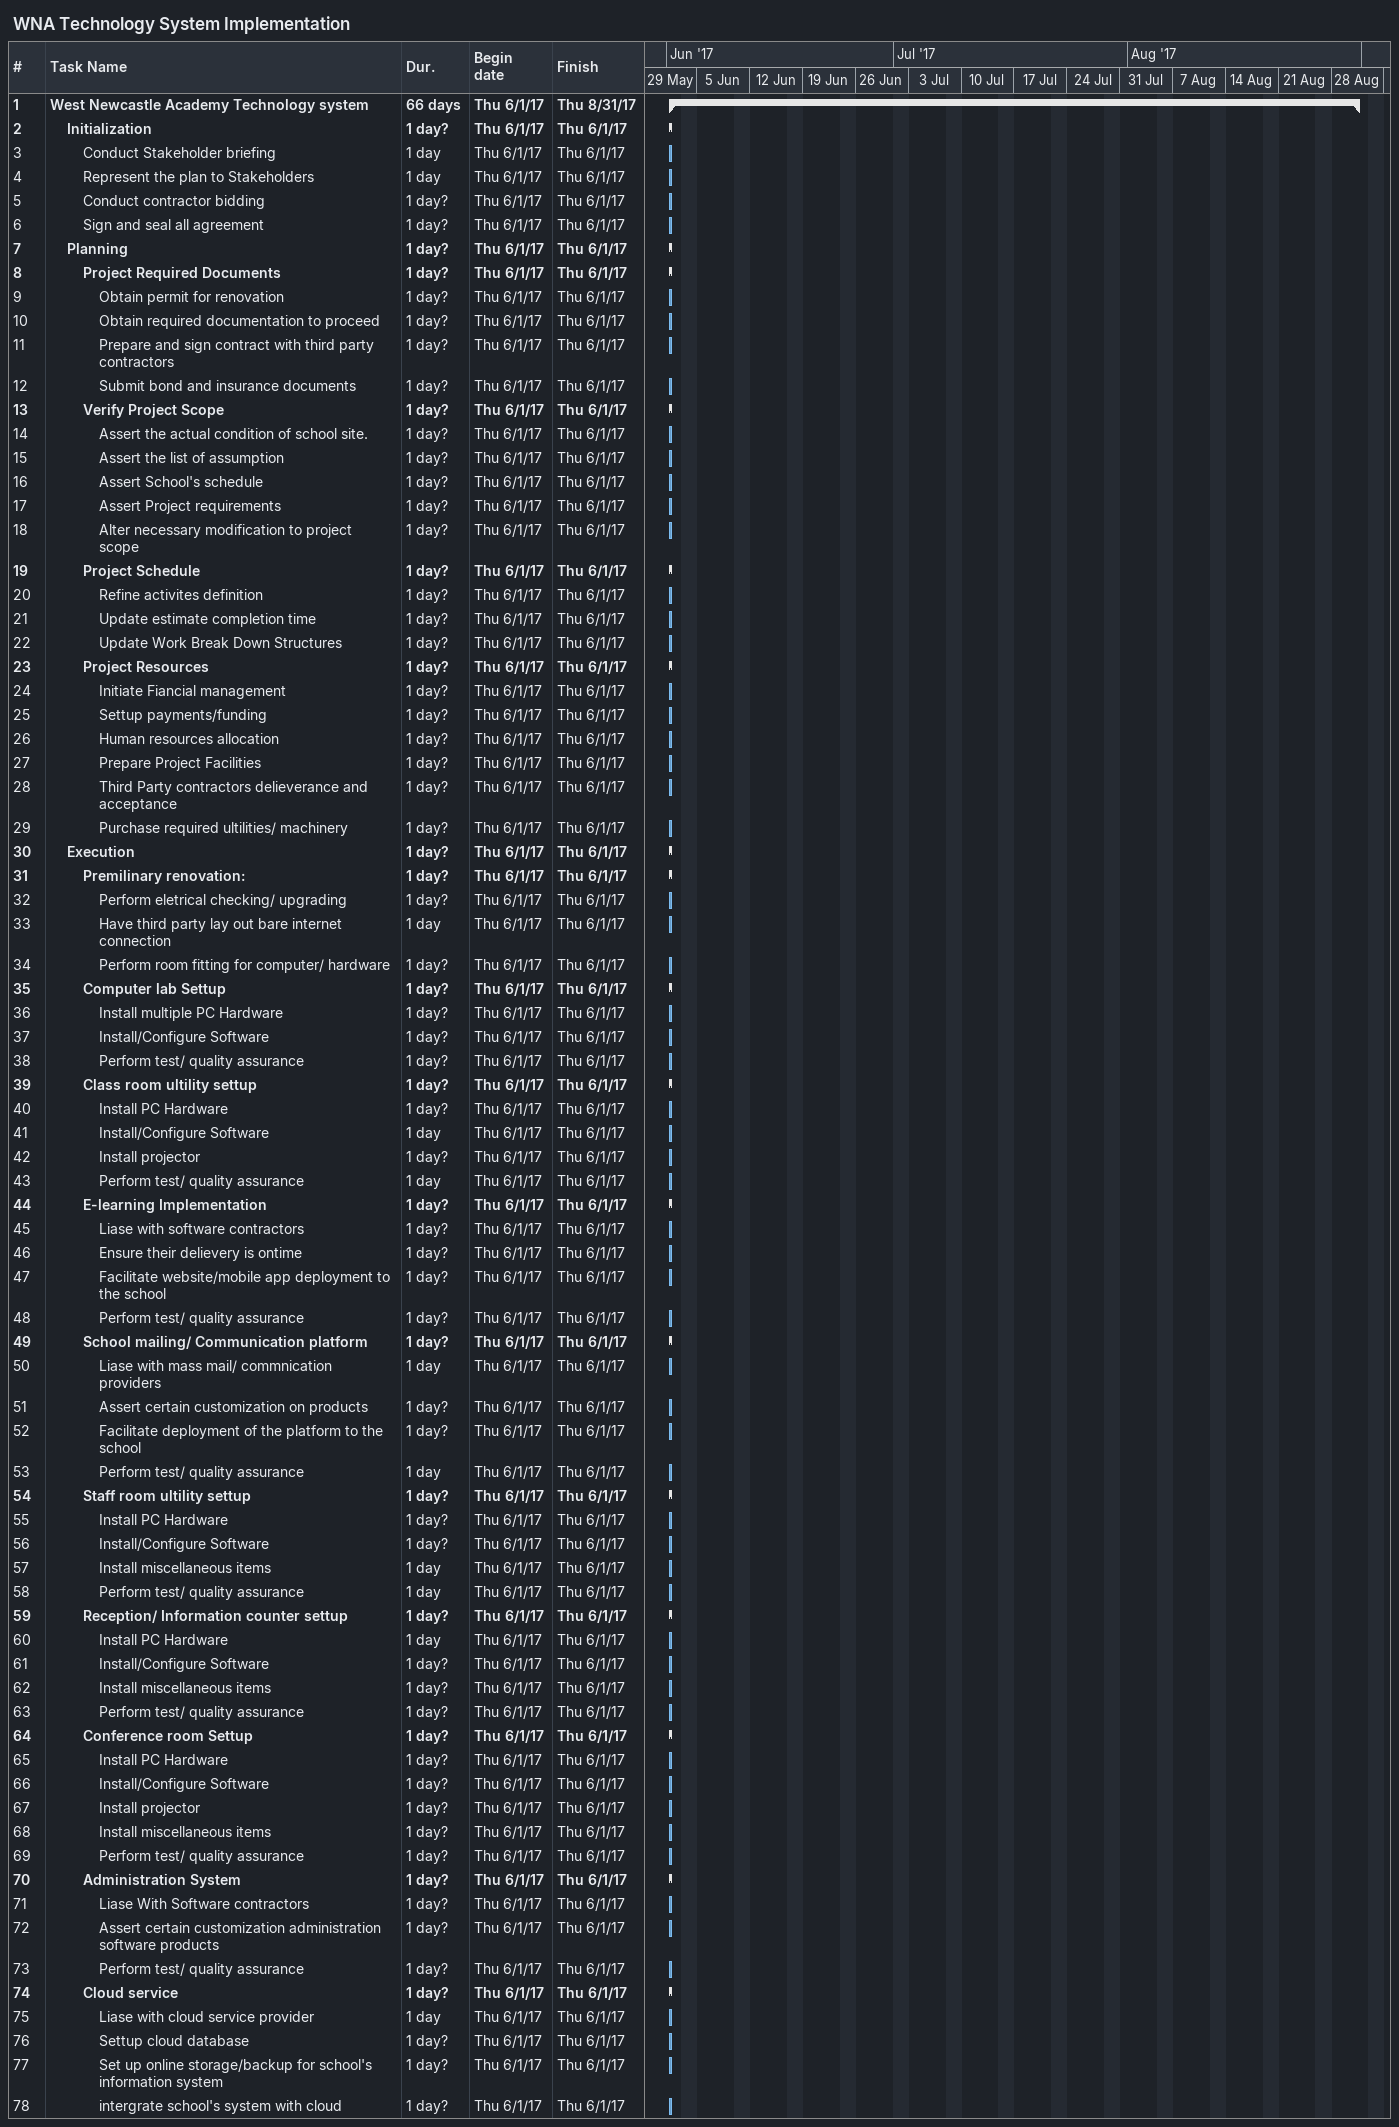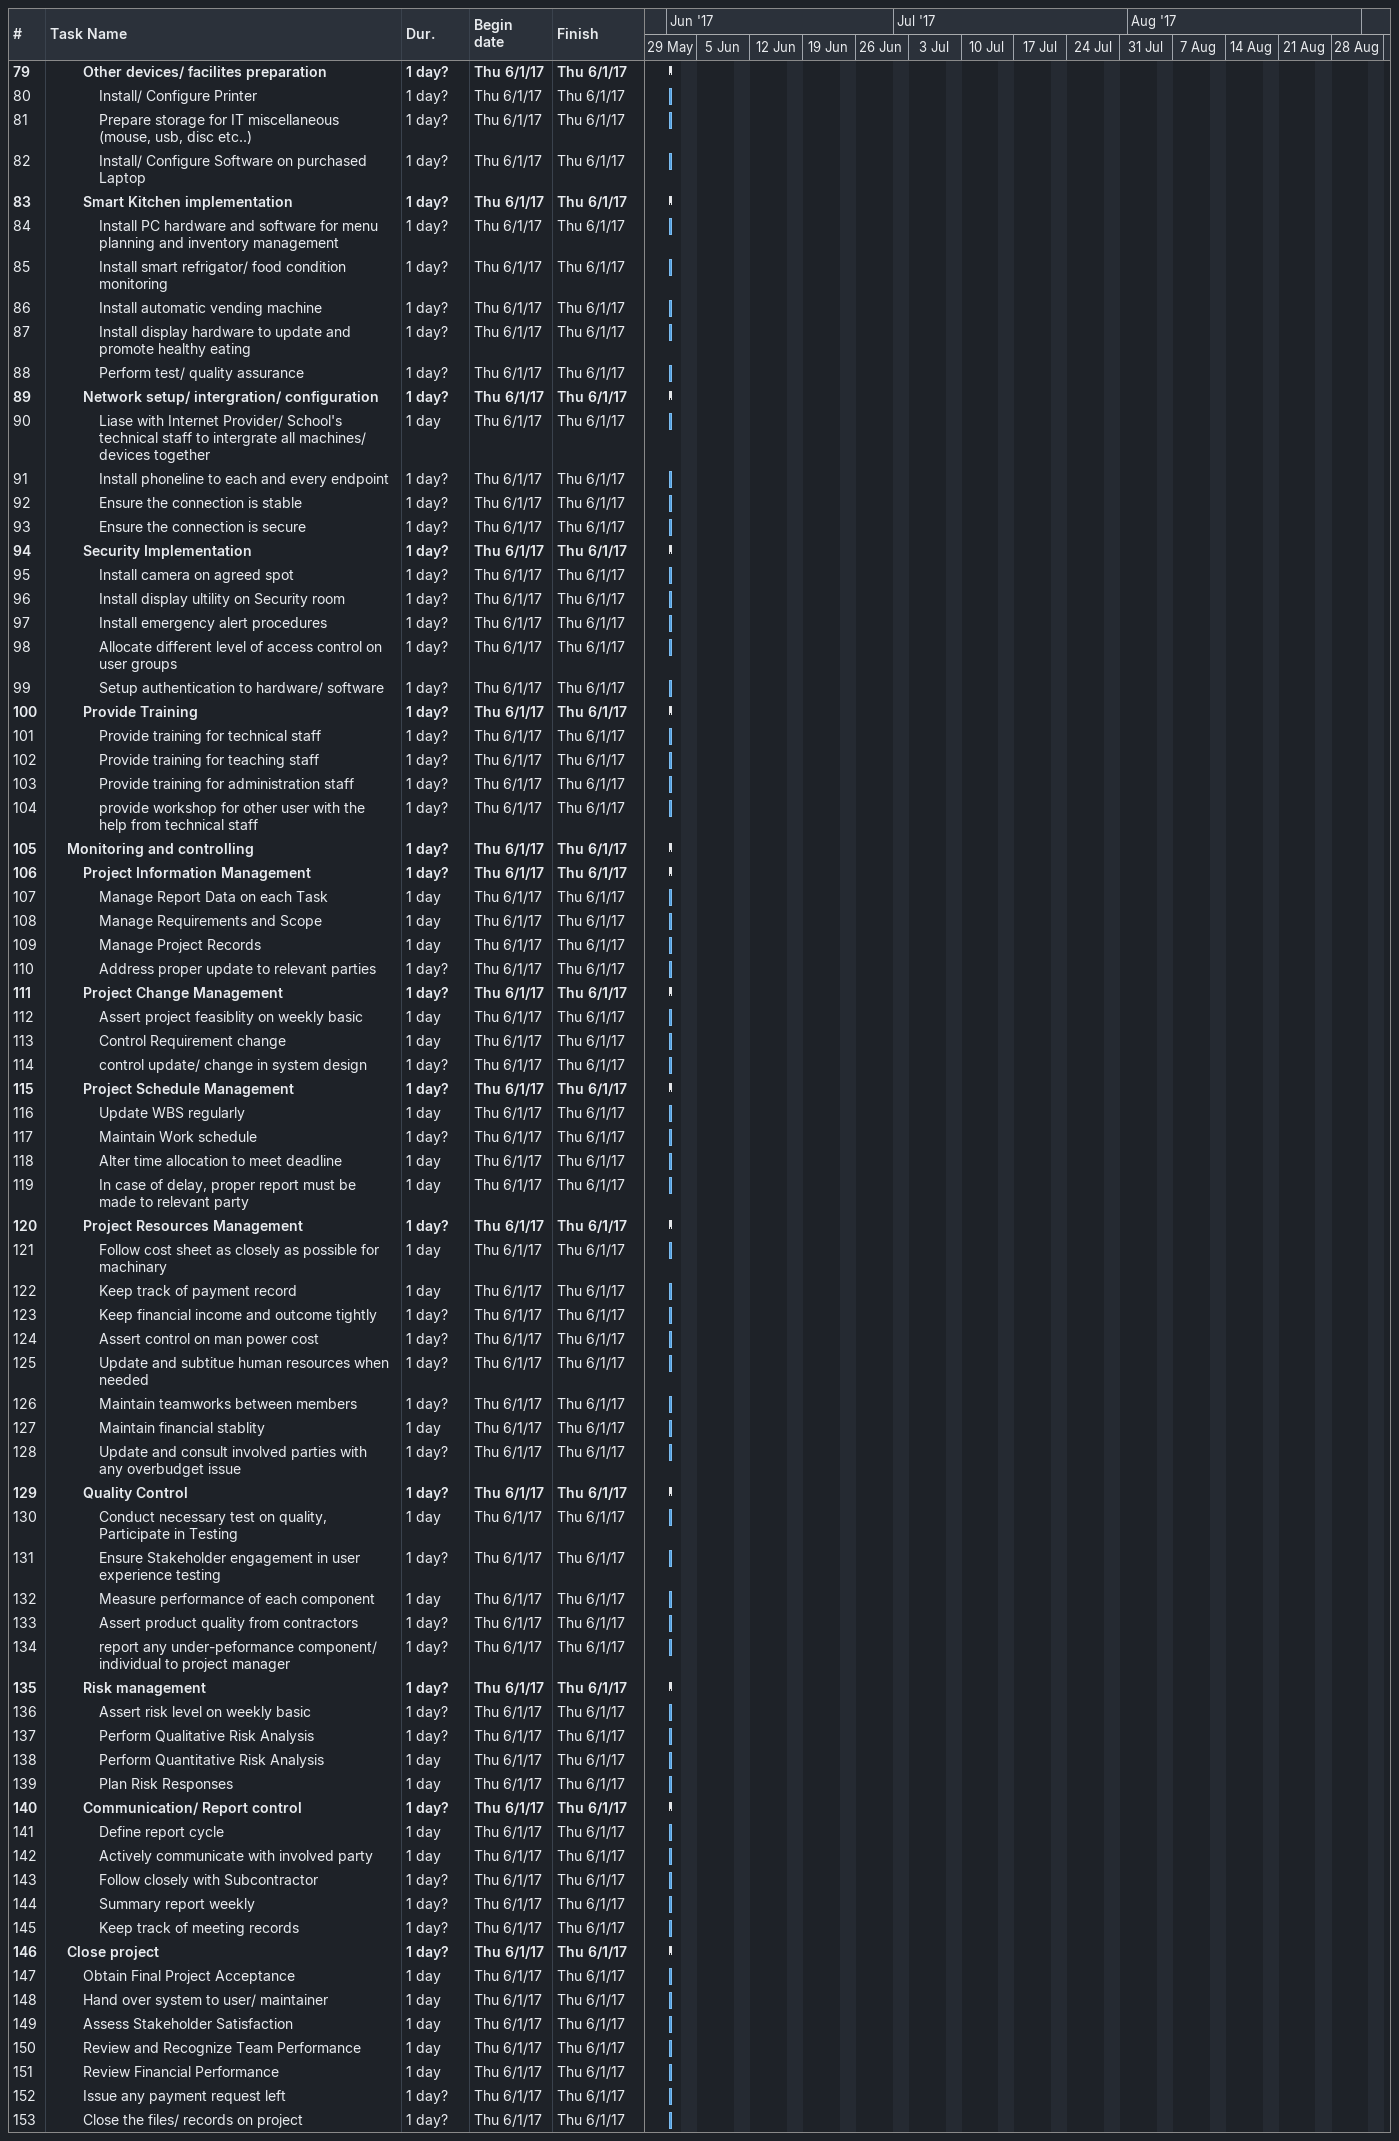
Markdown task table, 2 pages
WNA Technology System Implementation

| ID | Level | Task | Duration | Start | Finish |
|---|---|---|---|---|---|
| 1 | 1 | **West Newcastle Academy Technology system** | 66d | 2017-06-01 | 2017-08-31 |
| 2 | 2 | **Initialization** | 1d? | 2017-06-01 | 2017-06-01 |
| 3 | 3 | Conduct Stakeholder briefing | 1d | 2017-06-01 | 2017-06-01 |
| 4 | 3 | Represent the plan to Stakeholders | 1d | 2017-06-01 | 2017-06-01 |
| 5 | 3 | Conduct contractor bidding | 1d? | 2017-06-01 | 2017-06-01 |
| 6 | 3 | Sign and seal all agreement | 1d? | 2017-06-01 | 2017-06-01 |
| 7 | 2 | **Planning** | 1d? | 2017-06-01 | 2017-06-01 |
| 8 | 3 | **Project Required Documents** | 1d? | 2017-06-01 | 2017-06-01 |
| 9 | 4 | Obtain permit for renovation | 1d? | 2017-06-01 | 2017-06-01 |
| 10 | 4 | Obtain required documentation to proceed | 1d? | 2017-06-01 | 2017-06-01 |
| 11 | 4 | Prepare and sign contract with third party contractors | 1d? | 2017-06-01 | 2017-06-01 |
| 12 | 4 | Submit bond and insurance documents | 1d? | 2017-06-01 | 2017-06-01 |
| 13 | 3 | **Verify Project Scope** | 1d? | 2017-06-01 | 2017-06-01 |
| 14 | 4 | Assert the actual condition of school site. | 1d? | 2017-06-01 | 2017-06-01 |
| 15 | 4 | Assert the list of assumption | 1d? | 2017-06-01 | 2017-06-01 |
| 16 | 4 | Assert School's schedule | 1d? | 2017-06-01 | 2017-06-01 |
| 17 | 4 | Assert Project requirements | 1d? | 2017-06-01 | 2017-06-01 |
| 18 | 4 | Alter necessary modification to project scope | 1d? | 2017-06-01 | 2017-06-01 |
| 19 | 3 | **Project Schedule** | 1d? | 2017-06-01 | 2017-06-01 |
| 20 | 4 | Refine activites definition | 1d? | 2017-06-01 | 2017-06-01 |
| 21 | 4 | Update estimate completion time | 1d? | 2017-06-01 | 2017-06-01 |
| 22 | 4 | Update Work Break Down Structures | 1d? | 2017-06-01 | 2017-06-01 |
| 23 | 3 | **Project Resources** | 1d? | 2017-06-01 | 2017-06-01 |
| 24 | 4 | Initiate Fiancial management | 1d? | 2017-06-01 | 2017-06-01 |
| 25 | 4 | Settup payments/funding | 1d? | 2017-06-01 | 2017-06-01 |
| 26 | 4 | Human resources allocation | 1d? | 2017-06-01 | 2017-06-01 |
| 27 | 4 | Prepare Project Facilities | 1d? | 2017-06-01 | 2017-06-01 |
| 28 | 4 | Third Party contractors delieverance and acceptance | 1d? | 2017-06-01 | 2017-06-01 |
| 29 | 4 | Purchase required ultilities/ machinery | 1d? | 2017-06-01 | 2017-06-01 |
| 30 | 2 | **Execution** | 1d? | 2017-06-01 | 2017-06-01 |
| 31 | 3 | **Premilinary renovation:** | 1d? | 2017-06-01 | 2017-06-01 |
| 32 | 4 | Perform eletrical checking/ upgrading | 1d? | 2017-06-01 | 2017-06-01 |
| 33 | 4 | Have third party lay out bare internet connection | 1d | 2017-06-01 | 2017-06-01 |
| 34 | 4 | Perform room fitting for computer/ hardware | 1d? | 2017-06-01 | 2017-06-01 |
| 35 | 3 | **Computer lab Settup** | 1d? | 2017-06-01 | 2017-06-01 |
| 36 | 4 | Install multiple PC Hardware | 1d? | 2017-06-01 | 2017-06-01 |
| 37 | 4 | Install/Configure Software | 1d? | 2017-06-01 | 2017-06-01 |
| 38 | 4 | Perform test/ quality assurance | 1d? | 2017-06-01 | 2017-06-01 |
| 39 | 3 | **Class room ultility settup** | 1d? | 2017-06-01 | 2017-06-01 |
| 40 | 4 | Install PC Hardware | 1d? | 2017-06-01 | 2017-06-01 |
| 41 | 4 | Install/Configure Software | 1d | 2017-06-01 | 2017-06-01 |
| 42 | 4 | Install projector | 1d? | 2017-06-01 | 2017-06-01 |
| 43 | 4 | Perform test/ quality assurance | 1d | 2017-06-01 | 2017-06-01 |
| 44 | 3 | **E-learning Implementation** | 1d? | 2017-06-01 | 2017-06-01 |
| 45 | 4 | Liase with software contractors | 1d? | 2017-06-01 | 2017-06-01 |
| 46 | 4 | Ensure their delievery is ontime | 1d? | 2017-06-01 | 2017-06-01 |
| 47 | 4 | Facilitate website/mobile app deployment to the school | 1d? | 2017-06-01 | 2017-06-01 |
| 48 | 4 | Perform test/ quality assurance | 1d? | 2017-06-01 | 2017-06-01 |
| 49 | 3 | **School mailing/ Communication platform** | 1d? | 2017-06-01 | 2017-06-01 |
| 50 | 4 | Liase with mass mail/ commnication providers | 1d | 2017-06-01 | 2017-06-01 |
| 51 | 4 | Assert certain customization on products | 1d? | 2017-06-01 | 2017-06-01 |
| 52 | 4 | Facilitate deployment of the platform to the school | 1d? | 2017-06-01 | 2017-06-01 |
| 53 | 4 | Perform test/ quality assurance | 1d | 2017-06-01 | 2017-06-01 |
| 54 | 3 | **Staff room ultility settup** | 1d? | 2017-06-01 | 2017-06-01 |
| 55 | 4 | Install PC Hardware | 1d? | 2017-06-01 | 2017-06-01 |
| 56 | 4 | Install/Configure Software | 1d? | 2017-06-01 | 2017-06-01 |
| 57 | 4 | Install miscellaneous items | 1d | 2017-06-01 | 2017-06-01 |
| 58 | 4 | Perform test/ quality assurance | 1d | 2017-06-01 | 2017-06-01 |
| 59 | 3 | **Reception/ Information counter settup** | 1d? | 2017-06-01 | 2017-06-01 |
| 60 | 4 | Install PC Hardware | 1d | 2017-06-01 | 2017-06-01 |
| 61 | 4 | Install/Configure Software | 1d? | 2017-06-01 | 2017-06-01 |
| 62 | 4 | Install miscellaneous items | 1d? | 2017-06-01 | 2017-06-01 |
| 63 | 4 | Perform test/ quality assurance | 1d? | 2017-06-01 | 2017-06-01 |
| 64 | 3 | **Conference room Settup** | 1d? | 2017-06-01 | 2017-06-01 |
| 65 | 4 | Install PC Hardware | 1d? | 2017-06-01 | 2017-06-01 |
| 66 | 4 | Install/Configure Software | 1d? | 2017-06-01 | 2017-06-01 |
| 67 | 4 | Install projector | 1d? | 2017-06-01 | 2017-06-01 |
| 68 | 4 | Install miscellaneous items | 1d? | 2017-06-01 | 2017-06-01 |
| 69 | 4 | Perform test/ quality assurance | 1d? | 2017-06-01 | 2017-06-01 |
| 70 | 3 | **Administration System** | 1d? | 2017-06-01 | 2017-06-01 |
| 71 | 4 | Liase With Software contractors | 1d? | 2017-06-01 | 2017-06-01 |
| 72 | 4 | Assert certain customization administration software products | 1d? | 2017-06-01 | 2017-06-01 |
| 73 | 4 | Perform test/ quality assurance | 1d? | 2017-06-01 | 2017-06-01 |
| 74 | 3 | **Cloud service** | 1d? | 2017-06-01 | 2017-06-01 |
| 75 | 4 | Liase with cloud service provider | 1d | 2017-06-01 | 2017-06-01 |
| 76 | 4 | Settup cloud database | 1d? | 2017-06-01 | 2017-06-01 |
| 77 | 4 | Set up online storage/backup for school's information system | 1d? | 2017-06-01 | 2017-06-01 |
| 78 | 4 | intergrate school's system with cloud | 1d? | 2017-06-01 | 2017-06-01 |
| 79 | 3 | **Other devices/ facilites preparation** | 1d? | 2017-06-01 | 2017-06-01 |
| 80 | 4 | Install/ Configure Printer | 1d? | 2017-06-01 | 2017-06-01 |
| 81 | 4 | Prepare storage for IT miscellaneous (mouse, usb, disc etc..) | 1d? | 2017-06-01 | 2017-06-01 |
| 82 | 4 | Install/ Configure Software on purchased Laptop | 1d? | 2017-06-01 | 2017-06-01 |
| 83 | 3 | **Smart Kitchen implementation** | 1d? | 2017-06-01 | 2017-06-01 |
| 84 | 4 | Install PC hardware and software for menu planning and inventory management | 1d? | 2017-06-01 | 2017-06-01 |
| 85 | 4 | Install smart refrigator/ food condition monitoring | 1d? | 2017-06-01 | 2017-06-01 |
| 86 | 4 | Install automatic vending machine | 1d? | 2017-06-01 | 2017-06-01 |
| 87 | 4 | Install display hardware to update and promote healthy eating | 1d? | 2017-06-01 | 2017-06-01 |
| 88 | 4 | Perform test/ quality assurance | 1d? | 2017-06-01 | 2017-06-01 |
| 89 | 3 | **Network setup/ intergration/ configuration** | 1d? | 2017-06-01 | 2017-06-01 |
| 90 | 4 | Liase with Internet Provider/ School's technical staff to intergrate all machines/ devices together | 1d | 2017-06-01 | 2017-06-01 |
| 91 | 4 | Install phoneline to each and every endpoint | 1d? | 2017-06-01 | 2017-06-01 |
| 92 | 4 | Ensure the connection is stable | 1d? | 2017-06-01 | 2017-06-01 |
| 93 | 4 | Ensure the connection is secure | 1d? | 2017-06-01 | 2017-06-01 |
| 94 | 3 | **Security Implementation** | 1d? | 2017-06-01 | 2017-06-01 |
| 95 | 4 | Install camera on agreed spot | 1d? | 2017-06-01 | 2017-06-01 |
| 96 | 4 | Install display ultility on Security room | 1d? | 2017-06-01 | 2017-06-01 |
| 97 | 4 | Install emergency alert procedures | 1d? | 2017-06-01 | 2017-06-01 |
| 98 | 4 | Allocate different level of access control on user groups | 1d? | 2017-06-01 | 2017-06-01 |
| 99 | 4 | Setup authentication to hardware/ software | 1d? | 2017-06-01 | 2017-06-01 |
| 100 | 3 | **Provide Training** | 1d? | 2017-06-01 | 2017-06-01 |
| 101 | 4 | Provide training for technical staff | 1d? | 2017-06-01 | 2017-06-01 |
| 102 | 4 | Provide training for teaching staff | 1d? | 2017-06-01 | 2017-06-01 |
| 103 | 4 | Provide training for administration staff | 1d? | 2017-06-01 | 2017-06-01 |
| 104 | 4 | provide workshop for other user with the help from technical staff | 1d? | 2017-06-01 | 2017-06-01 |
| 105 | 2 | **Monitoring and controlling** | 1d? | 2017-06-01 | 2017-06-01 |
| 106 | 3 | **Project Information Management** | 1d? | 2017-06-01 | 2017-06-01 |
| 107 | 4 | Manage Report Data on each Task | 1d | 2017-06-01 | 2017-06-01 |
| 108 | 4 | Manage Requirements and Scope | 1d | 2017-06-01 | 2017-06-01 |
| 109 | 4 | Manage Project Records | 1d | 2017-06-01 | 2017-06-01 |
| 110 | 4 | Address proper update to relevant parties | 1d? | 2017-06-01 | 2017-06-01 |
| 111 | 3 | **Project Change Management** | 1d? | 2017-06-01 | 2017-06-01 |
| 112 | 4 | Assert project feasiblity on weekly basic | 1d | 2017-06-01 | 2017-06-01 |
| 113 | 4 | Control Requirement change | 1d | 2017-06-01 | 2017-06-01 |
| 114 | 4 | control update/ change in system design | 1d? | 2017-06-01 | 2017-06-01 |
| 115 | 3 | **Project Schedule Management** | 1d? | 2017-06-01 | 2017-06-01 |
| 116 | 4 | Update WBS regularly | 1d | 2017-06-01 | 2017-06-01 |
| 117 | 4 | Maintain Work schedule | 1d? | 2017-06-01 | 2017-06-01 |
| 118 | 4 | Alter time allocation to meet deadline | 1d | 2017-06-01 | 2017-06-01 |
| 119 | 4 | In case of delay, proper report must be made to relevant party | 1d | 2017-06-01 | 2017-06-01 |
| 120 | 3 | **Project Resources Management** | 1d? | 2017-06-01 | 2017-06-01 |
| 121 | 4 | Follow cost sheet as closely as possible for machinary | 1d | 2017-06-01 | 2017-06-01 |
| 122 | 4 | Keep track of payment record | 1d | 2017-06-01 | 2017-06-01 |
| 123 | 4 | Keep financial income and outcome tightly | 1d? | 2017-06-01 | 2017-06-01 |
| 124 | 4 | Assert control on man power cost | 1d? | 2017-06-01 | 2017-06-01 |
| 125 | 4 | Update and subtitue human resources when needed | 1d? | 2017-06-01 | 2017-06-01 |
| 126 | 4 | Maintain teamworks between members | 1d? | 2017-06-01 | 2017-06-01 |
| 127 | 4 | Maintain financial stablity | 1d | 2017-06-01 | 2017-06-01 |
| 128 | 4 | Update and consult involved parties with any overbudget issue | 1d? | 2017-06-01 | 2017-06-01 |
| 129 | 3 | **Quality Control** | 1d? | 2017-06-01 | 2017-06-01 |
| 130 | 4 | Conduct necessary test on quality, Participate in Testing | 1d | 2017-06-01 | 2017-06-01 |
| 131 | 4 | Ensure Stakeholder engagement in user experience testing | 1d? | 2017-06-01 | 2017-06-01 |
| 132 | 4 | Measure performance of each component | 1d | 2017-06-01 | 2017-06-01 |
| 133 | 4 | Assert product quality from contractors | 1d? | 2017-06-01 | 2017-06-01 |
| 134 | 4 | report any under-peformance component/ individual to project manager | 1d? | 2017-06-01 | 2017-06-01 |
| 135 | 3 | **Risk management** | 1d? | 2017-06-01 | 2017-06-01 |
| 136 | 4 | Assert risk level on weekly basic | 1d? | 2017-06-01 | 2017-06-01 |
| 137 | 4 | Perform Qualitative Risk Analysis | 1d? | 2017-06-01 | 2017-06-01 |
| 138 | 4 | Perform Quantitative Risk Analysis | 1d | 2017-06-01 | 2017-06-01 |
| 139 | 4 | Plan Risk Responses | 1d | 2017-06-01 | 2017-06-01 |
| 140 | 3 | **Communication/ Report control** | 1d? | 2017-06-01 | 2017-06-01 |
| 141 | 4 | Define report cycle | 1d | 2017-06-01 | 2017-06-01 |
| 142 | 4 | Actively communicate with involved party | 1d | 2017-06-01 | 2017-06-01 |
| 143 | 4 | Follow closely with Subcontractor | 1d? | 2017-06-01 | 2017-06-01 |
| 144 | 4 | Summary report weekly | 1d? | 2017-06-01 | 2017-06-01 |
| 145 | 4 | Keep track of meeting records | 1d? | 2017-06-01 | 2017-06-01 |
| 146 | 2 | **Close project** | 1d? | 2017-06-01 | 2017-06-01 |
| 147 | 3 | Obtain Final Project Acceptance | 1d | 2017-06-01 | 2017-06-01 |
| 148 | 3 | Hand over system to user/ maintainer | 1d | 2017-06-01 | 2017-06-01 |
| 149 | 3 | Assess Stakeholder Satisfaction | 1d | 2017-06-01 | 2017-06-01 |
| 150 | 3 | Review and Recognize Team Performance | 1d | 2017-06-01 | 2017-06-01 |
| 151 | 3 | Review Financial Performance | 1d | 2017-06-01 | 2017-06-01 |
| 152 | 3 | Issue any payment request left | 1d? | 2017-06-01 | 2017-06-01 |
| 153 | 3 | Close the files/ records on project | 1d? | 2017-06-01 | 2017-06-01 |
